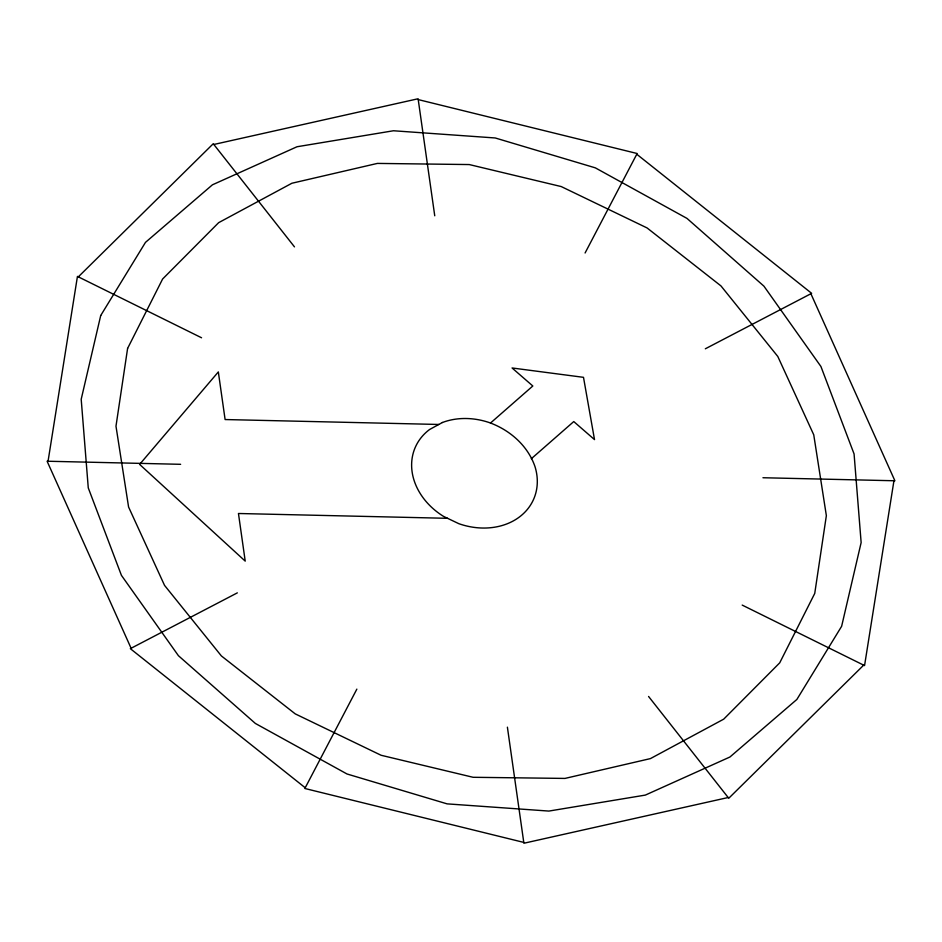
<?xml version="1.0" encoding="UTF-8"?>
<svg xmlns="http://www.w3.org/2000/svg" width="942" height="942" viewBox="0 0 942 942"><rect width="100%" height="100%" fill="white"/><g stroke="black" fill="none" stroke-linecap="round" stroke-linejoin="round"><path stroke-width="1.41" d="M48.054 461.25L77.444 276.418L201.564 337.778M893.946 480.75L864.556 665.582L742.202 605.094M356.853 689.132L304.855 788.489L523.776 842.407M585.088 252.986L637.145 153.511L418.224 99.593M78.327 276.854L213.245 143.737L294.481 246.875M863.673 665.146L728.755 798.263L648.567 696.456M490.488 423.052L532.819 385.996L512.071 367.969L583.498 377.33L594.508 439.596L573.76 421.569L531.323 458.719M237.337 592.859L130.337 648.661L305.232 787.771M705.322 348.799L811.663 293.339L636.768 154.229M213.822 144.479L418.107 98.757L434.745 215.789M728.178 797.521L523.893 843.243L507.397 727.165M438.807 424.465L225.103 419.543L218.332 371.925L139.616 464.394L245.214 561.114L238.456 513.496L447.568 518.312M180.629 464.312L47.1 461.227L131.103 648.261M762.949 477.735L894.9 480.773L810.897 293.739M127.594 348.434L115.984 426.196L128.583 507.02L164.532 585.371L221.382 655.938L295.246 713.883L381.11 755.272L473.096 777.291L564.965 778.422L650.427 758.604L723.692 719.17L779.729 662.827L814.748 593.413L826.358 515.639L813.747 434.815L777.798 356.465L720.96 285.909L647.095 227.952L561.232 186.563L469.246 164.556L377.377 163.413L291.902 183.243L218.65 222.665L162.613 279.009L127.594 348.434M100.712 315.535L81.2 399.267L88.265 487.885L121.424 575.35L178.415 655.691L255.364 723.444L347.009 773.983L447.12 803.867L548.88 811.074L645.329 795.095L729.92 757.015L796.873 699.447L841.63 626.3L861.141 542.568L854.076 453.95L820.918 366.485L763.915 286.144L686.977 218.391L595.332 167.853L495.221 137.968L393.462 130.761L297.013 146.752L212.421 184.82L145.468 242.388L100.712 315.535M442.422 422.499L429.528 429.54A64.621 52.67 23.7 0 0 443.658 516.452L458.884 523.705A64.621 52.67 23.7 0 0 534.974 466.561C527.85 445.825 510.27 430.388 490.04 422.84A64.621 52.67 23.7 0 0 442.422 422.499"/></g></svg>
